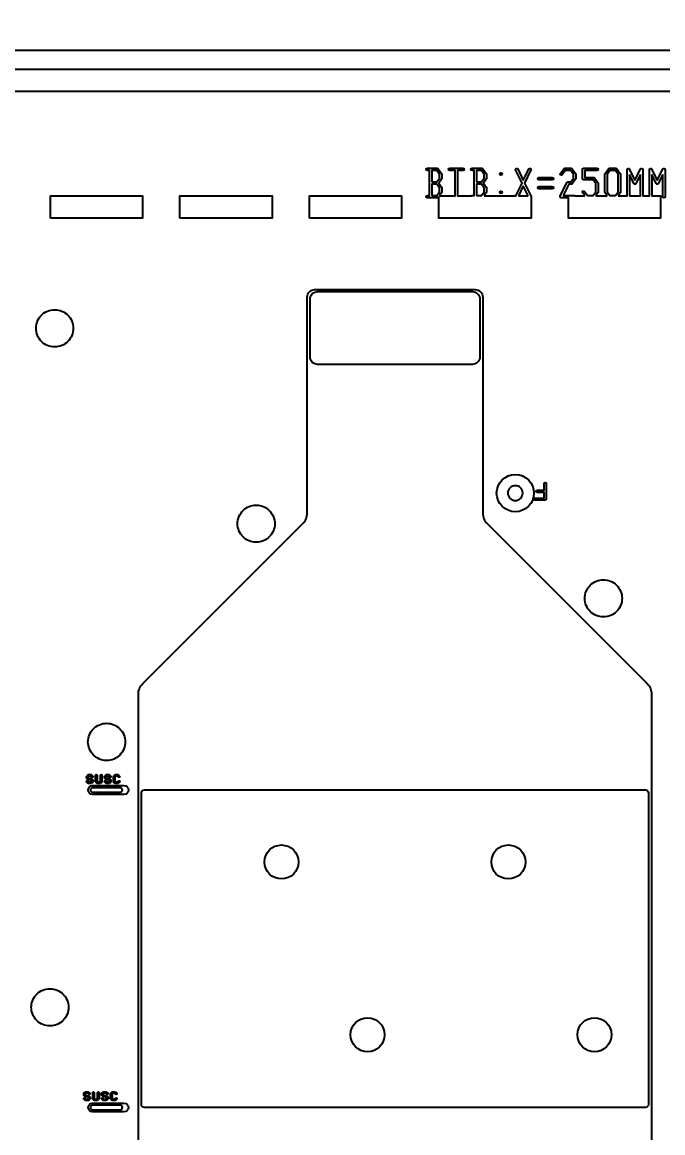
# Model space of a CAD drawing. Extents: x 2864 to 3941, y 2420 to 3182.
# Drawn here: x 3183.1 to 3226.2, y 2968.5 to 3043.1 of the extents above; entities that cross this region are included whole.
import ezdxf

# ---------------------------------------------------------------- set-up
doc = ezdxf.new("R2010")
doc.units = 0
doc.layers.get('Defpoints').update_dxf_attribs({"lineweight": 0})
for name, color, linetype in [('susb-t_layer0', 3, 'Continuous'), ('susc-t_layer1', 2, 'Continuous'), ('ttr1_panel_layer3', 7, 'Continuous')]:
    doc.layers.add(name, color=color, linetype=linetype)
doc.layers.add('尺寸線', color=3, linetype='Continuous', lineweight=0)
doc.styles.get("Standard").update_dxf_attribs({"font": 'simplex.shx', "height": 2.7})
doc.dimstyles.get("Standard").update_dxf_attribs({"dimtxt": 6, "dimasz": 0.18, "dimexe": 0.18, "dimexo": 0.0625, "dimgap": 0.09, "dimtad": 0, "dimtih": 1, "dimtoh": 1, "dimdec": 4, "dimzin": 0, "dimdsep": 46, "dimtxsty": 'Standard', "dimcen": 0.09, "dimadec": 0, "dimazin": 0, "dimtfac": 1, "dimtdec": 4, "dimtofl": 0, "dimtmove": 0, "dimatfit": 3, "dimfxl": 0, "dimtolj": 1, "dimtzin": 0, "dimarcsym": 0})

# ---------------------------------------------------------------- blocks, each defined once
blk = doc.blocks.new('*D7')
at = {"layer": 'Defpoints', "color": 0, "linetype": 'Continuous'}
for p in [(3264.244, 3043.937), (3072.244, 3011.506), (3264.244, 3011.506)]:
    blk.add_point(p, dxfattribs=at)
at = {"layer": '尺寸線', "color": 0, "linetype": 'Continuous', "lineweight": -2}
for p, q in [((3072.244, 3011.569), (3072.244, 3044.117)), ((3072.424, 3043.937), (3159.154, 3043.937)), ((3264.064, 3043.937), (3177.334, 3043.937)), ((3264.244, 3011.569), (3264.244, 3044.117))]:
    blk.add_line(p, q, dxfattribs=at)
at = {"layer": '尺寸線', "color": 0, "linetype": 'Continuous'}
for points in [[(3072.424, 3043.967), (3072.424, 3043.907), (3072.244, 3043.937)], [(3264.064, 3043.907), (3264.064, 3043.967), (3264.244, 3043.937)]]:
    blk.add_solid(points, dxfattribs=at)
at = {"layer": '尺寸線', "color": 0, "linetype": 'Continuous', "insert": (3168.244, 3043.937), "char_height": 2.7, "attachment_point": 5}
blk.add_mtext('\\A1;192.0000', dxfattribs=at)

msp = doc.modelspace()

# ---------------------------------------------------------------- linework, layer by layer
at = {"layer": 'susb-t_layer0', "linetype": 'Continuous'}
msp.add_lwpolyline([(3202.4627, 3020.65365), (3202.4627, 3024.54823, -0.414216), (3202.96258, 3025.04835), (3213.36261, 3025.04835, -0.414367), (3213.86273, 3024.54823), (3213.86273, 3020.65365, -0.414365), (3213.36261, 3020.15377), (3202.96258, 3020.15377, -0.414216)], format="xyb", close=True, dxfattribs=at)
at = {"layer": 'susc-t_layer1', "linetype": 'Continuous'}
msp.add_lwpolyline([(3191.12719, 2970.42347), (3191.12719, 2991.35947, -0.414223), (3191.32719, 2991.55947), (3224.99494, 2991.55947, -0.414223), (3225.19494, 2991.35947), (3225.19494, 2970.42347, -0.414223), (3224.99494, 2970.22347), (3191.32719, 2970.22347, -0.414223)], format="xyb", close=True, dxfattribs=at)
at = {"layer": 'susc-t_layer1'}
for centre in [(3200.53967, 2986.72077), (3215.77942, 2986.72077), (3206.32173, 2975.115), (3221.56173, 2975.115)]:
    msp.add_circle(centre, 1.14241, dxfattribs=at)
at = {"layer": 'ttr1_panel_layer3'}
for p, q in [((3223.91347, 3032.92338), (3223.91347, 3031.49278)), ((3216.78349, 3032.16241), (3216.45788, 3031.49278)), ((3217.1091, 3031.49278), (3216.78349, 3032.16241)), ((3210.56038, 3031.34278), (3210.33727, 3031.34278)), ((3216.45788, 3031.49278), (3217.1091, 3031.49278)), ((3221.65475, 3031.49278), (3222.41223, 3031.49278))]:
    msp.add_line(p, q, dxfattribs=at)
at = {"layer": 'ttr1_panel_layer3', "linetype": 'Continuous'}
for points in [[(3287.16107, 2878.43267), (3287.16107, 2972.74278), (3287.16107, 2993.28167), (3281.16107, 2993.28167, -0.414239), (3281.08557, 2993.35717), (3281.08557, 2999.35717, -1), (3281.23657, 2999.35717), (3281.23657, 2993.43267), (3287.16107, 2993.43267), (3287.16107, 3002.28167, -0.414239), (3287.08557, 3002.35717), (3287.08557, 3008.28167), (3281.16107, 3008.28167, -1), (3281.16107, 3008.43267), (3287.16107, 3008.43267), (3287.16107, 3025.24945, 0.044688), (3287.66107, 3025.65241), (3287.66107, 3030.83314, 0.044688), (3287.16107, 3031.2361), (3287.16107, 3035.99278, -0.414215), (3285.91107, 3037.24278, -0.414215), (3287.16107, 3038.49278), (3287.16107, 3041.24278), (3033.16107, 3041.24278)], [(3210.33727, 3031.34278, -1), (3210.33727, 3031.49518), (3210.48418, 3031.49518), (3210.48418, 3032.33666), (3210.48418, 3033.17814), (3210.33727, 3033.17814, -1), (3210.33727, 3033.33054), (3210.56038, 3033.33054), (3211.00639, 3033.33054, -0.240361), (3211.06817, 3033.29924), (3211.29128, 3032.99335, -0.159612), (3211.30592, 3032.94824), (3211.30592, 3032.64276, -0.159612), (3211.29128, 3032.59765), (3211.10092, 3032.33666), (3211.29128, 3032.07567, -0.159612), (3211.30592, 3032.03056), (3211.30592, 3031.72508, -0.159612), (3211.29128, 3031.67997), (3211.15475, 3031.49278)], [(3216.78349, 3032.51091), (3217.16119, 3033.28766, -1), (3217.29824, 3033.22102), (3216.86822, 3032.33666), (3217.27856, 3031.49278), (3217.31107, 3031.49278), (3217.31107, 3029.99278), (3211.11107, 3029.99278), (3211.11107, 3031.43289)], [(3211.15475, 3031.49278), (3212.20729, 3031.49278), (3212.20729, 3033.17814), (3211.83727, 3033.17814, -1), (3211.83727, 3033.33054), (3212.28349, 3033.33054), (3212.72972, 3033.33054, -1), (3212.72972, 3033.17814), (3212.35969, 3033.17814), (3212.35969, 3031.49278), (3213.31829, 3031.49278, -0.06311), (3213.33727, 3031.49518), (3213.48418, 3031.49518), (3213.48418, 3032.33666), (3213.48418, 3033.17814), (3213.33727, 3033.17814, -1), (3213.33727, 3033.33054), (3213.56038, 3033.33054), (3214.00639, 3033.33054, -0.240361), (3214.06817, 3033.29924), (3214.29128, 3032.99335, -0.159612), (3214.30592, 3032.94824), (3214.30592, 3032.64276, -0.159612), (3214.29128, 3032.59765), (3214.10092, 3032.33666), (3214.29128, 3032.07567, -0.159612), (3214.30592, 3032.03056), (3214.30592, 3031.72508, -0.159612), (3214.29128, 3031.67997), (3214.15475, 3031.49278)], [(3214.15475, 3031.49278), (3216.28842, 3031.49278), (3216.69876, 3032.33666), (3216.26874, 3033.22102, -1), (3216.40579, 3033.28766), (3216.78349, 3032.51091)], [(3219.26882, 3031.45246), (3219.71488, 3032.36982, -0.287753), (3219.78349, 3032.41286), (3219.96787, 3032.41286), (3220.15352, 3032.66739), (3220.15352, 3032.92361), (3219.96787, 3033.17814), (3219.59912, 3033.17814), (3219.39883, 3032.90355, -1), (3219.2757, 3032.99335), (3219.49881, 3033.29924, -0.240361), (3219.56059, 3033.33054), (3220.00639, 3033.33054, -0.240361), (3220.06817, 3033.29924), (3220.29128, 3032.99335, -0.159612), (3220.30592, 3032.94824), (3220.30592, 3032.64276, -0.159612), (3220.29128, 3032.59765), (3220.06817, 3032.29176, -0.240361), (3220.00639, 3032.26046), (3219.83117, 3032.26046), (3219.45905, 3031.49518)], [(3225.41347, 3032.92338), (3225.41347, 3031.49278), (3226.01107, 3031.49278), (3226.01107, 3029.99278), (3219.81107, 3029.99278), (3219.81107, 3031.34278), (3219.33727, 3031.34278, -0.554724), (3219.26882, 3031.45246)], [(3220.91223, 3031.49278), (3220.7757, 3031.67997, -1), (3220.89883, 3031.76977), (3221.09912, 3031.49518), (3221.46787, 3031.49518), (3221.65352, 3031.74971), (3221.65352, 3032.31182), (3221.46787, 3032.56635), (3220.83727, 3032.56635, -0.414239), (3220.76107, 3032.64255), (3220.76107, 3033.25434, -0.414239), (3220.83727, 3033.33054), (3221.72972, 3033.33054, -1), (3221.72972, 3033.17814), (3220.91347, 3033.17814), (3220.91347, 3032.71875), (3221.50639, 3032.71875, -0.240361), (3221.56817, 3032.68746), (3221.79128, 3032.38156, -0.159612), (3221.80592, 3032.33645), (3221.80592, 3031.72508, -0.159612), (3221.79128, 3031.67997), (3221.65475, 3031.49278)], [(3222.41223, 3031.49278), (3222.2757, 3031.67997, -0.159612), (3222.26107, 3031.72508), (3222.26107, 3032.94824, -0.159612), (3222.2757, 3032.99335), (3222.49881, 3033.29924, -0.240361), (3222.56059, 3033.33054), (3223.00639, 3033.33054, -0.240361), (3223.06817, 3033.29924), (3223.29128, 3032.99335, -0.159612), (3223.30592, 3032.94824), (3223.30592, 3031.72508, -0.159612), (3223.29128, 3031.67997), (3223.15475, 3031.49278)], [(3223.15475, 3031.49278), (3223.76107, 3031.49278), (3223.76107, 3033.25434, -0.796906), (3223.90587, 3033.2875), (3224.28349, 3032.51091)], [(3224.65352, 3032.92338), (3224.35202, 3032.30334, -0.625713), (3224.21496, 3032.30334), (3223.91347, 3032.92338)], [(3224.28349, 3032.51091), (3224.66111, 3033.2875, -0.796918), (3224.80592, 3033.25434), (3224.80592, 3031.49278), (3225.26107, 3031.49278), (3225.26107, 3033.25434, -0.796906), (3225.40587, 3033.2875), (3225.78349, 3032.51091)], [(3226.15352, 3032.92338), (3225.85202, 3032.30334, -0.625713), (3225.71496, 3032.30334), (3225.41347, 3032.92338)], [(3225.78349, 3032.51091), (3226.16111, 3033.2875, -0.796918), (3226.30592, 3033.25434), (3226.30592, 3031.41898, -1), (3226.15352, 3031.41898), (3226.15352, 3032.92338)], [(3211.11107, 3031.43289), (3211.06817, 3031.37408, -0.240361), (3211.00639, 3031.34278), (3210.56038, 3031.34278)], [(3219.45905, 3031.49518), (3220.22972, 3031.49518, -0.063141), (3220.24869, 3031.49278), (3220.91223, 3031.49278)], [(3217.55527, 3011.02697, -1), (3217.55527, 3011.17697), (3218.17563, 3011.17697), (3218.17563, 3011.54849), (3217.72911, 3011.54849, -1), (3217.72911, 3011.69849), (3218.17563, 3011.69849), (3218.17563, 3012.14501, -1), (3218.32563, 3012.14501), (3218.32563, 3011.62349)], [(3218.32563, 3011.62349), (3218.32563, 3011.10197, -0.414241), (3218.25063, 3011.02697), (3217.55527, 3011.02697)]]:
    msp.add_lwpolyline(points, format="xyb", dxfattribs=at)
for points in [[(3161.96107, 3038.49278, -1), (3161.96107, 3039.99278), (3279.24694, 3039.99278, -1), (3279.24694, 3038.49278)], [(3217.83727, 3032.56635, -1), (3217.83727, 3032.71875), (3218.72972, 3032.71875, -1), (3218.72972, 3032.56635)], [(3217.83727, 3031.95457, -1), (3217.83727, 3032.10697), (3218.72972, 3032.10697, -1), (3218.72972, 3031.95457)], [(3190.92399, 2927.73867), (3190.92399, 2997.99786, -0.198849), (3191.21685, 2998.70474), (3201.97223, 3009.46012, 0.198916), (3202.26509, 3010.16726), (3202.26509, 3024.68031, -0.414068), (3202.76522, 3025.18018), (3213.56022, 3025.18018, -0.414218), (3214.06009, 3024.68031), (3214.06009, 3010.16726, 0.198916), (3214.35295, 3009.46012), (3225.10528, 2998.70779, -0.198916), (3225.39814, 2998.00066), (3225.39814, 2927.70082, -0.198917), (3225.10528, 2926.99369), (3213.35103, 2915.23943, 0.198625), (3213.20487, 2914.88627), (3213.20487, 2906.80551, -0.414364), (3212.70474, 2906.30539), (3203.70476, 2906.30539, -0.414217), (3203.20489, 2906.80551), (3203.20489, 2914.83648, 0.198853), (3203.05843, 2915.18996), (3191.21685, 2927.03153, -0.198917)], [(3184.04933, 3022.58209, -0.414215), (3185.29933, 3023.83209, -0.414215), (3186.54933, 3022.58209, -0.414215), (3185.29933, 3021.33209, -0.414215)], [(3215.74359, 3011.50645, 0.414217), (3216.24359, 3011.00645, 0.414217), (3216.74359, 3011.50645, 0.414217), (3216.24359, 3012.00645, 0.414217)], [(3197.58744, 3009.45072, -0.414215), (3198.83744, 3010.70072, -0.414215), (3200.08744, 3009.45072, -0.414215), (3198.83744, 3008.20072, -0.414215)], [(3220.91663, 3004.4339, -0.414215), (3222.16663, 3005.6839, -0.414215), (3223.41663, 3004.4339, -0.414215), (3222.16663, 3003.1839, -0.414215)], [(3187.53994, 2994.79199, -0.414215), (3188.78994, 2996.04199, -0.414215), (3190.03994, 2994.79199, -0.414215), (3188.78994, 2993.54199, -0.414215)], [(3187.44824, 2992.37718), (3187.44824, 2992.45997, -0.200121), (3187.46304, 2992.49548), (3187.54551, 2992.57795, -0.200121), (3187.58102, 2992.59275), (3187.74658, 2992.59275, -0.200121), (3187.78209, 2992.57795), (3187.86472, 2992.49532, -1), (3187.79401, 2992.42461), (3187.72587, 2992.49275), (3187.60173, 2992.49275), (3187.54824, 2992.43926), (3187.54824, 2992.39789), (3187.60173, 2992.3444), (3187.74658, 2992.3444, -0.200121), (3187.78209, 2992.3296), (3187.86456, 2992.24713, -0.200121), (3187.87936, 2992.21162), (3187.87936, 2992.12884, -0.200121), (3187.86456, 2992.09333), (3187.78209, 2992.01086, -0.200121), (3187.74658, 2991.99606), (3187.58102, 2991.99606, -0.200121), (3187.54551, 2992.01086), (3187.46288, 2992.09348, -1), (3187.53359, 2992.16419), (3187.60173, 2992.09606), (3187.72587, 2992.09606), (3187.77936, 2992.14955), (3187.77936, 2992.19091), (3187.72587, 2992.2444), (3187.58102, 2992.2444, -0.200121), (3187.54551, 2992.2592), (3187.46304, 2992.34167, -0.200121)], [(3188.04824, 2992.12884), (3188.04824, 2992.54275, -1), (3188.14824, 2992.54275), (3188.14824, 2992.14955), (3188.20173, 2992.09606), (3188.32587, 2992.09606), (3188.37936, 2992.14955), (3188.37936, 2992.54275, -1), (3188.47936, 2992.54275), (3188.47936, 2992.12884, -0.200121), (3188.46456, 2992.09333), (3188.38209, 2992.01086, -0.200121), (3188.34658, 2991.99606), (3188.18102, 2991.99606, -0.200121), (3188.14551, 2992.01086), (3188.06304, 2992.09333, -0.200121)], [(3188.64824, 2992.37718), (3188.64824, 2992.45997, -0.200121), (3188.66304, 2992.49548), (3188.74551, 2992.57795, -0.200121), (3188.78102, 2992.59275), (3188.94658, 2992.59275, -0.200121), (3188.98209, 2992.57795), (3189.06472, 2992.49532, -1), (3188.99401, 2992.42461), (3188.92587, 2992.49275), (3188.80173, 2992.49275), (3188.74824, 2992.43926), (3188.74824, 2992.39789), (3188.80173, 2992.3444), (3188.94658, 2992.3444, -0.200121), (3188.98209, 2992.3296), (3189.06456, 2992.24713, -0.200121), (3189.07936, 2992.21162), (3189.07936, 2992.12884, -0.200121), (3189.06456, 2992.09333), (3188.98209, 2992.01086, -0.200121), (3188.94658, 2991.99606), (3188.78102, 2991.99606, -0.200121), (3188.74551, 2992.01086), (3188.66288, 2992.09348, -1), (3188.73359, 2992.16419), (3188.80173, 2992.09606), (3188.92587, 2992.09606), (3188.97936, 2992.14955), (3188.97936, 2992.19091), (3188.92587, 2992.2444), (3188.78102, 2992.2444, -0.200121), (3188.74551, 2992.2592), (3188.66304, 2992.34167, -0.200121)], [(3189.24824, 2992.12884), (3189.24824, 2992.45997, -0.200121), (3189.26304, 2992.49548), (3189.34551, 2992.57795, -0.200121), (3189.38102, 2992.59275), (3189.54658, 2992.59275, -0.200121), (3189.58209, 2992.57795), (3189.66472, 2992.49532, -1), (3189.59401, 2992.42461), (3189.52587, 2992.49275), (3189.40173, 2992.49275), (3189.34824, 2992.43926), (3189.34824, 2992.14955), (3189.40173, 2992.09606), (3189.52587, 2992.09606), (3189.59401, 2992.16419, -1), (3189.66472, 2992.09348), (3189.58209, 2992.01086, -0.200121), (3189.54658, 2991.99606), (3189.38102, 2991.99606, -0.200121), (3189.34551, 2992.01086), (3189.26304, 2992.09333, -0.200121)], [(3187.85001, 2991.25947, -1), (3187.85001, 2991.85947), (3189.9553, 2991.85947, -1), (3189.9553, 2991.25947)], [(3187.85001, 2991.40947), (3189.70747, 2991.40947, 1), (3189.70747, 2991.70947), (3187.85001, 2991.70947, 1)], [(3183.7306, 2976.956, -0.414215), (3184.9806, 2978.206, -0.414215), (3186.2306, 2976.956, -0.414215), (3184.9806, 2975.706, -0.414215)], [(3187.2537, 2971.06429), (3187.2537, 2971.14708, -0.200121), (3187.2685, 2971.18259), (3187.35097, 2971.26506, -0.200121), (3187.38648, 2971.27986), (3187.55205, 2971.27986, -0.200121), (3187.58756, 2971.26506), (3187.67018, 2971.18243, -1), (3187.59947, 2971.11172), (3187.53134, 2971.17986), (3187.40719, 2971.17986), (3187.3537, 2971.12637), (3187.3537, 2971.085), (3187.40719, 2971.03151), (3187.55205, 2971.03151, -0.200121), (3187.58756, 2971.01671), (3187.67003, 2970.93424, -0.200121), (3187.68483, 2970.89873), (3187.68483, 2970.81595, -0.200121), (3187.67003, 2970.78044), (3187.58756, 2970.69797, -0.200121), (3187.55205, 2970.68317), (3187.38648, 2970.68317, -0.200121), (3187.35097, 2970.69797), (3187.26835, 2970.78059, -1), (3187.33906, 2970.8513), (3187.40719, 2970.78317), (3187.53134, 2970.78317), (3187.58483, 2970.83666), (3187.58483, 2970.87802), (3187.53134, 2970.93151), (3187.38648, 2970.93151, -0.200121), (3187.35097, 2970.94631), (3187.2685, 2971.02878, -0.200121)], [(3187.8537, 2970.81595), (3187.8537, 2971.22986, -1), (3187.9537, 2971.22986), (3187.9537, 2970.83666), (3188.00719, 2970.78317), (3188.13134, 2970.78317), (3188.18483, 2970.83666), (3188.18483, 2971.22986, -1), (3188.28483, 2971.22986), (3188.28483, 2970.81595, -0.200121), (3188.27003, 2970.78044), (3188.18756, 2970.69797, -0.200121), (3188.15205, 2970.68317), (3187.98648, 2970.68317, -0.200121), (3187.95097, 2970.69797), (3187.8685, 2970.78044, -0.200121)], [(3188.4537, 2971.06429), (3188.4537, 2971.14708, -0.200121), (3188.4685, 2971.18259), (3188.55097, 2971.26506, -0.200121), (3188.58648, 2971.27986), (3188.75205, 2971.27986, -0.200121), (3188.78756, 2971.26506), (3188.87018, 2971.18243, -1), (3188.79947, 2971.11172), (3188.73134, 2971.17986), (3188.60719, 2971.17986), (3188.5537, 2971.12637), (3188.5537, 2971.085), (3188.60719, 2971.03151), (3188.75205, 2971.03151, -0.200121), (3188.78756, 2971.01671), (3188.87003, 2970.93424, -0.200121), (3188.88483, 2970.89873), (3188.88483, 2970.81595, -0.200121), (3188.87003, 2970.78044), (3188.78756, 2970.69797, -0.200121), (3188.75205, 2970.68317), (3188.58648, 2970.68317, -0.200121), (3188.55097, 2970.69797), (3188.46835, 2970.78059, -1), (3188.53906, 2970.8513), (3188.60719, 2970.78317), (3188.73134, 2970.78317), (3188.78483, 2970.83666), (3188.78483, 2970.87802), (3188.73134, 2970.93151), (3188.58648, 2970.93151, -0.200121), (3188.55097, 2970.94631), (3188.4685, 2971.02878, -0.200121)], [(3189.0537, 2970.81595), (3189.0537, 2971.14708, -0.200121), (3189.0685, 2971.18259), (3189.15097, 2971.26506, -0.200121), (3189.18648, 2971.27986), (3189.35205, 2971.27986, -0.200121), (3189.38756, 2971.26506), (3189.47018, 2971.18243, -1), (3189.39947, 2971.11172), (3189.33134, 2971.17986), (3189.20719, 2971.17986), (3189.1537, 2971.12637), (3189.1537, 2970.83666), (3189.20719, 2970.78317), (3189.33134, 2970.78317), (3189.39947, 2970.8513, -1), (3189.47018, 2970.78059), (3189.38756, 2970.69797, -0.200121), (3189.35205, 2970.68317), (3189.18648, 2970.68317, -0.200121), (3189.15097, 2970.69797), (3189.0685, 2970.78044, -0.200121)], [(3187.85001, 2969.92347, -1), (3187.85001, 2970.52347), (3189.9553, 2970.52347, -1), (3189.9553, 2969.92347)], [(3187.85001, 2970.07347), (3189.70747, 2970.07347, 1), (3189.70747, 2970.37347), (3187.85001, 2970.37347, 1)]]:
    msp.add_lwpolyline(points, format="xyb", close=True, dxfattribs=at)
for points in [[(3210.63658, 3032.41286), (3210.96787, 3032.41286), (3211.15352, 3032.66739), (3211.15352, 3032.92361), (3210.96787, 3033.17814), (3210.63658, 3033.17814)], [(3213.63658, 3032.41286), (3213.96787, 3032.41286), (3214.15352, 3032.66739), (3214.15352, 3032.92361), (3213.96787, 3033.17814), (3213.63658, 3033.17814)], [(3222.41347, 3031.74971), (3222.59912, 3031.49518), (3222.96787, 3031.49518), (3223.15352, 3031.74971), (3223.15352, 3032.92361), (3222.96787, 3033.17814), (3222.59912, 3033.17814), (3222.41347, 3032.92361)], [(3210.63658, 3031.49518), (3210.96787, 3031.49518), (3211.15352, 3031.74971), (3211.15352, 3032.00593), (3210.96787, 3032.26046), (3210.63658, 3032.26046)], [(3213.63658, 3031.49518), (3213.96787, 3031.49518), (3214.15352, 3031.74971), (3214.15352, 3032.00593), (3213.96787, 3032.26046), (3213.63658, 3032.26046)], [(3185.01107, 3029.99278), (3185.01107, 3031.49278), (3191.21107, 3031.49278), (3191.21107, 3029.99278)], [(3193.71107, 3029.99278), (3193.71107, 3031.49278), (3199.91107, 3031.49278), (3199.91107, 3029.99278)], [(3202.41107, 3029.99278), (3202.41107, 3031.49278), (3208.61107, 3031.49278), (3208.61107, 3029.99278)]]:
    msp.add_lwpolyline(points, close=True, dxfattribs=at)
msp.add_lwpolyline([(3223.91347, 3031.49278), (3224.65352, 3031.49278), (3224.65352, 3032.92338)], dxfattribs=at)
at = {"layer": 'ttr1_panel_layer3'}
for centre, radius in [((3215.28349, 3032.94845), 0.0762), ((3215.28349, 3031.72487), 0.0762), ((3216.24359, 3011.50645), 1.25)]:
    msp.add_circle(centre, radius, dxfattribs=at)

# ---------------------------------------------------------------- dimensions: what is measured, and where the dimension line sits
at = {"layer": '尺寸線', "linetype": 'Continuous'}
dim = msp.add_linear_dim(base=(3264.24359, 3043.93668), p1=(3072.24359, 3011.50645), p2=(3264.24359, 3011.50645), dimstyle='Standard', dxfattribs=at)
dim.commit()
dim.dimension.update_dxf_attribs({"geometry": '*D7', "text_midpoint": (3168.24359, 3043.93668)})

doc.saveas('drawing.dxf')
